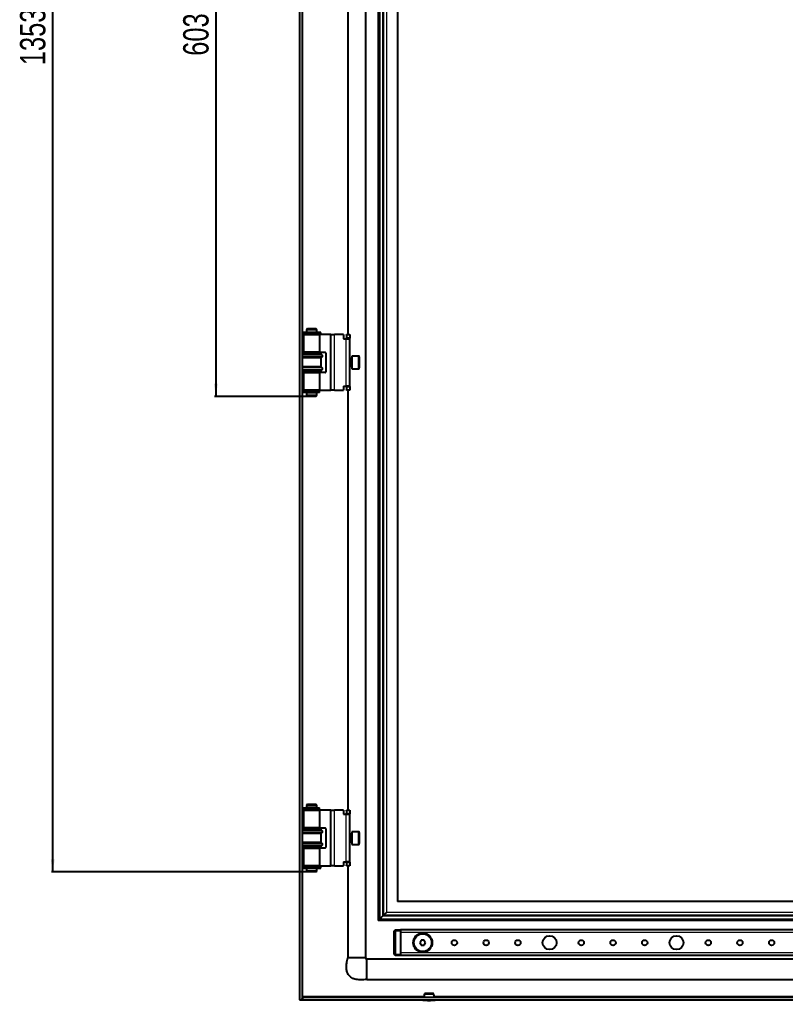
# Model space of a CAD drawing. Header units: millimetres. Extents: x -728 to 1909, y -1079 to 978.
# Drawn here: x 695 to 1298, y -810 to -37 of the extents above; entities that cross this region are included whole.
import ezdxf

# ---------------------------------------------------------------- set-up
doc = ezdxf.new("R2010")
doc.units = ezdxf.units.MM
doc.layers.add('FORMAT', color=7, linetype='Continuous')
doc.styles.add('SLDTEXTSTYLE0', font='TXT', dxfattribs={"width": 0.75})
doc.dimstyles.new('SLDDIMSTYLE0', dxfattribs={"dimtxt": 20, "dimasz": 10, "dimexe": 0, "dimexo": 0.0625, "dimgap": 5, "dimtad": 2, "dimdec": 1, "dimrnd": 1e-09, "dimzin": 12, "dimdsep": 46, "dimtxsty": 'SLDTEXTSTYLE0', "dimsah": 1, "dimcen": 0.09, "dimadec": 0, "dimazin": 3, "dimtfac": 1, "dimtofl": 0, "dimtmove": 0, "dimatfit": 3, "dimfxl": 0, "dimfrac": 2, "dimtolj": 1, "dimtzin": 12, "dimarcsym": 0})

# ---------------------------------------------------------------- blocks, each defined once
blk = doc.blocks.new('_D_6')
at = {"layer": 'FORMAT'}
for p, q in [((921.54, 644.66), (719.89, 644.66)), ((720.89, -708.84), (720.89, 644.66)), ((921.54, -708.84), (719.89, -708.84))]:
    blk.add_line(p, q, dxfattribs=at)
for points in [[(720.89, 644.66), (719.35, 634.66), (722.42, 634.66)], [(720.89, -708.84), (722.42, -698.84), (719.35, -698.84)]]:
    blk.add_solid(points, dxfattribs=at)
at = {"layer": 'FORMAT', "insert": (695.1, -72.73), "char_height": 20, "attachment_point": 1, "rotation": 90, "style": 'SLDTEXTSTYLE0'}
blk.add_mtext('1353,5', dxfattribs=at)
blk = doc.blocks.new('_D_10')
at = {"layer": 'FORMAT'}
for p, q in [((921.54, 269.66), (848.47, 269.66)), ((849.47, 269.66), (849.47, -333.84)), ((921.54, -333.84), (848.47, -333.84))]:
    blk.add_line(p, q, dxfattribs=at)
for points in [[(849.47, 269.66), (847.93, 259.66), (851.01, 259.66)], [(849.47, -333.84), (851.01, -323.84), (847.93, -323.84)]]:
    blk.add_solid(points, dxfattribs=at)
at = {"layer": 'FORMAT', "insert": (823.69, -65.34), "char_height": 20, "attachment_point": 1, "rotation": 90, "style": 'SLDTEXTSTYLE0'}
blk.add_mtext('603,5', dxfattribs=at)

msp = doc.modelspace()

# ---------------------------------------------------------------- linework, layer by layer
at = {"color": 7, "linetype": 'Continuous', "lineweight": 25}
for p, q in [((915.47, 745.41), (915.47, -809.59)), ((917.47, 745.41), (917.47, -809.59)), ((967.47, 712.41), (967.47, -776.59)), ((977.47, 682.91), (977.47, -747.09)), ((992.47, 667.91), (992.47, -732.09)), ((953.47, 220.91), (953.47, -285.09)), ((917.82, -283.39), (917.82, -284.29)), ((932.12, -283.39), (917.82, -283.39)), ((932.12, -284.29), (917.82, -284.29)), ((918.52, -285.09), (918.52, -299.09)), ((918.52, -285.09), (931.42, -285.09)), ((921.55, -280.34), (920.97, -281.34)), ((920.97, -281.34), (920.97, -283.34)), ((928.97, -281.34), (920.97, -281.34)), ((920.97, -283.34), (928.97, -283.34)), ((920.97, -284.34), (920.97, -285.09)), ((920.97, -284.34), (928.97, -284.34)), ((921.47, -283.34), (921.47, -283.39)), ((921.47, -284.29), (921.47, -284.34)), ((921.55, -280.34), (928.4, -280.34)), ((928.97, -281.34), (928.4, -280.34)), ((928.47, -283.39), (928.47, -283.34)), ((928.47, -284.34), (928.47, -284.29)), ((928.97, -283.34), (928.97, -281.34)), ((928.97, -285.09), (928.97, -284.34)), ((931.42, -299.09), (931.42, -285.09)), ((939.52, -285.09), (931.42, -285.09)), ((932.12, -284.29), (932.12, -283.39)), ((940.02, -285.09), (939.52, -285.09)), ((940.02, -285.09), (943.02, -285.09)), ((940.02, -329.09), (940.02, -285.09)), ((950.02, -285.09), (943.02, -285.09)), ((950.02, -285.09), (950.02, -288.39)), ((952.52, -285.09), (955.02, -285.09)), ((952.52, -285.59), (952.52, -285.09)), ((952.52, -285.59), (952.52, -287.59)), ((955.02, -285.09), (955.02, -285.59)), ((955.02, -285.59), (955.02, -287.59)), ((950.02, -288.39), (952.02, -288.39)), ((952.02, -288.39), (955.02, -288.39)), ((952.52, -288.09), (952.52, -287.59)), ((955.02, -288.09), (952.52, -288.09)), ((952.52, -288.09), (952.52, -288.39)), ((955.02, -287.59), (955.02, -288.09)), ((955.02, -288.39), (955.02, -288.09)), ((955.02, -325.79), (955.02, -288.39)), ((917.47, -300.09), (932.47, -300.09)), ((932.47, -300.69), (917.47, -300.69)), ((931.42, -299.09), (918.52, -299.09)), ((920.97, -299.09), (920.97, -300.09)), ((928.97, -300.09), (928.97, -299.09)), ((931.42, -299.09), (935.52, -299.09)), ((932.47, -300.69), (932.47, -300.09)), ((933.17, -301.38), (932.47, -300.69)), ((936.02, -299.59), (936.02, -314.59)), ((932.47, -303.49), (917.47, -303.49)), ((932.47, -303.49), (933.17, -302.81)), ((932.47, -310.69), (932.47, -303.49)), ((956.27, -304.09), (955.02, -304.09)), ((961.92, -302.09), (956.52, -302.09)), ((956.52, -302.09), (956.52, -311.41)), ((962.52, -302.69), (962.52, -310.89)), ((932.47, -310.69), (917.47, -310.69)), ((932.47, -313.49), (917.47, -313.49)), ((917.47, -314.09), (932.47, -314.09)), ((918.52, -315.09), (918.52, -329.09)), ((918.52, -315.09), (931.42, -315.09)), ((920.97, -314.09), (920.97, -315.09)), ((928.97, -315.09), (928.97, -314.09)), ((931.42, -329.09), (931.42, -315.09)), ((935.52, -315.09), (931.42, -315.09)), ((933.17, -311.38), (932.47, -310.69)), ((932.47, -313.49), (933.17, -312.81)), ((932.47, -314.09), (932.47, -313.49)), ((955.02, -310.09), (956.27, -310.09)), ((956.52, -311.41), (956.52, -312.09)), ((956.52, -312.09), (961.92, -312.09)), ((962.52, -310.89), (962.52, -311.49)), ((917.82, -329.89), (917.82, -330.79)), ((930.71, -329.89), (917.82, -329.89)), ((930.71, -330.79), (917.82, -330.79)), ((931.42, -329.09), (918.52, -329.09)), ((920.97, -329.09), (920.97, -329.84)), ((920.97, -329.84), (928.97, -329.84)), ((920.97, -330.84), (920.97, -332.84)), ((920.97, -330.84), (928.97, -330.84)), ((921.47, -329.84), (921.47, -329.89)), ((921.47, -330.79), (921.47, -330.84)), ((928.47, -329.89), (928.47, -329.84)), ((928.47, -330.84), (928.47, -330.79)), ((928.97, -329.84), (928.97, -329.09)), ((928.97, -332.84), (928.97, -330.84)), ((930.8, -329.89), (930.71, -329.89)), ((930.8, -330.79), (930.71, -330.79)), ((930.8, -330.79), (930.8, -329.89)), ((931.01, -329.89), (930.8, -329.89)), ((931.01, -330.79), (930.8, -330.79)), ((931.01, -330.79), (931.01, -329.89)), ((931.42, -329.09), (939.52, -329.09)), ((939.52, -329.09), (940.02, -329.09)), ((943.02, -329.09), (940.02, -329.09)), ((943.02, -329.09), (950.02, -329.09)), ((950.02, -325.79), (952.02, -325.79)), ((950.02, -325.79), (950.02, -329.09)), ((955.02, -325.79), (952.02, -325.79)), ((952.52, -325.79), (952.52, -326.09)), ((952.52, -326.09), (955.02, -326.09)), ((952.52, -326.59), (952.52, -326.09)), ((952.52, -326.59), (952.52, -328.59)), ((952.52, -329.09), (952.52, -328.59)), ((955.02, -329.09), (952.52, -329.09)), ((953.47, -329.09), (953.47, -660.09)), ((955.02, -326.09), (955.02, -325.79)), ((955.02, -326.09), (955.02, -326.59)), ((955.02, -326.59), (955.02, -328.59)), ((955.02, -328.59), (955.02, -329.09)), ((920.97, -332.84), (921.55, -333.84)), ((920.97, -332.84), (925.73, -332.84)), ((925.62, -333.84), (921.55, -333.84)), ((928.4, -333.84), (925.62, -333.84)), ((925.73, -332.84), (928.97, -332.84)), ((928.4, -333.84), (928.97, -332.84)), ((921.55, -655.34), (920.97, -656.34)), ((920.97, -656.34), (920.97, -658.34)), ((928.97, -656.34), (920.97, -656.34)), ((921.55, -655.34), (928.4, -655.34)), ((928.97, -656.34), (928.4, -655.34)), ((928.97, -658.34), (928.97, -656.34)), ((917.82, -658.39), (917.82, -659.29)), ((917.82, -658.39), (930.71, -658.39)), ((917.82, -659.29), (930.71, -659.29)), ((918.52, -660.09), (918.52, -674.09)), ((918.52, -660.09), (931.42, -660.09)), ((925.73, -658.34), (920.97, -658.34)), ((920.97, -659.34), (920.97, -660.09)), ((925.73, -659.34), (920.97, -659.34)), ((921.47, -658.34), (921.47, -658.39)), ((921.47, -659.29), (921.47, -659.34)), ((928.97, -658.34), (925.73, -658.34)), ((928.97, -659.34), (925.73, -659.34)), ((928.47, -658.39), (928.47, -658.34)), ((928.47, -659.34), (928.47, -659.29)), ((928.97, -660.09), (928.97, -659.34)), ((930.71, -658.39), (930.8, -658.39)), ((930.71, -659.29), (930.8, -659.29)), ((930.8, -659.29), (930.8, -658.39)), ((930.8, -658.39), (931.01, -658.39)), ((930.8, -659.29), (931.01, -659.29)), ((931.01, -659.29), (931.01, -658.39)), ((931.42, -674.09), (931.42, -660.09)), ((939.52, -660.09), (931.42, -660.09)), ((940.02, -660.09), (939.52, -660.09)), ((940.02, -660.09), (943.02, -660.09)), ((940.02, -704.09), (940.02, -660.09)), ((950.02, -660.09), (943.02, -660.09)), ((950.02, -660.09), (950.02, -663.39)), ((950.02, -663.39), (952.02, -663.39)), ((952.02, -663.39), (955.02, -663.39)), ((952.52, -660.09), (955.02, -660.09)), ((952.52, -660.59), (952.52, -660.09)), ((952.52, -660.59), (952.52, -662.59)), ((952.52, -663.09), (952.52, -662.59)), ((955.02, -663.09), (952.52, -663.09)), ((952.52, -663.09), (952.52, -663.39)), ((955.02, -660.09), (955.02, -660.59)), ((955.02, -660.59), (955.02, -662.59)), ((955.02, -662.59), (955.02, -663.09)), ((955.02, -663.39), (955.02, -663.09)), ((955.02, -700.79), (955.02, -663.39)), ((917.47, -675.09), (932.47, -675.09)), ((932.47, -675.69), (917.47, -675.69)), ((932.47, -678.49), (917.47, -678.49)), ((931.42, -674.09), (918.52, -674.09)), ((920.97, -674.09), (920.97, -675.09)), ((928.97, -675.09), (928.97, -674.09)), ((931.42, -674.09), (935.52, -674.09)), ((932.47, -675.69), (932.47, -675.09)), ((933.17, -676.38), (932.47, -675.69)), ((932.47, -678.49), (933.17, -677.81)), ((932.47, -685.69), (932.47, -678.49)), ((936.02, -674.59), (936.02, -689.59)), ((956.27, -679.09), (955.02, -679.09)), ((961.92, -677.09), (956.52, -677.09)), ((956.52, -677.09), (956.52, -687.09)), ((962.52, -677.69), (962.52, -686.49)), ((932.47, -685.69), (917.47, -685.69)), ((933.17, -686.38), (932.47, -685.69)), ((932.47, -688.49), (933.17, -687.81)), ((955.02, -685.09), (956.27, -685.09)), ((956.52, -687.09), (961.92, -687.09)), ((932.47, -688.49), (917.47, -688.49)), ((917.47, -689.09), (932.47, -689.09)), ((918.52, -690.09), (918.52, -704.09)), ((918.52, -690.09), (931.42, -690.09)), ((920.97, -689.09), (920.97, -690.09)), ((928.97, -690.09), (928.97, -689.09)), ((931.42, -704.09), (931.42, -690.09)), ((935.52, -690.09), (931.42, -690.09)), ((932.47, -689.09), (932.47, -688.49)), ((950.02, -700.79), (952.02, -700.79)), ((950.02, -700.79), (950.02, -704.09)), ((955.02, -700.79), (952.02, -700.79)), ((952.52, -700.79), (952.52, -701.09)), ((952.52, -701.09), (955.02, -701.09)), ((952.52, -701.59), (952.52, -701.09)), ((952.52, -701.59), (952.52, -703.59)), ((952.52, -704.09), (952.52, -703.59)), ((955.02, -701.09), (955.02, -700.79)), ((955.02, -701.09), (955.02, -701.59)), ((955.02, -701.59), (955.02, -703.59)), ((955.02, -703.59), (955.02, -704.09)), ((917.82, -704.89), (917.82, -705.79)), ((917.82, -704.89), (932.12, -704.89)), ((917.82, -705.79), (932.12, -705.79)), ((931.42, -704.09), (918.52, -704.09)), ((920.97, -704.09), (920.97, -704.84)), ((925.73, -704.84), (920.97, -704.84)), ((920.97, -705.84), (920.97, -707.84)), ((925.73, -705.84), (920.97, -705.84)), ((920.97, -707.84), (921.55, -708.84)), ((920.97, -707.84), (925.73, -707.84)), ((921.47, -704.84), (921.47, -704.89)), ((921.47, -705.79), (921.47, -705.84)), ((925.62, -708.84), (921.55, -708.84)), ((928.4, -708.84), (925.62, -708.84)), ((928.97, -704.84), (925.73, -704.84)), ((928.97, -705.84), (925.73, -705.84)), ((925.73, -707.84), (928.97, -707.84)), ((928.4, -708.84), (928.97, -707.84)), ((928.47, -704.89), (928.47, -704.84)), ((928.47, -705.84), (928.47, -705.79)), ((928.97, -704.84), (928.97, -704.09)), ((928.97, -707.84), (928.97, -705.84)), ((931.42, -704.09), (939.52, -704.09)), ((932.12, -705.79), (932.12, -704.89)), ((939.52, -704.09), (940.02, -704.09)), ((943.02, -704.09), (940.02, -704.09)), ((943.02, -704.09), (950.02, -704.09)), ((955.02, -704.09), (952.52, -704.09)), ((953.47, -704.09), (953.47, -776.59)), ((1632.47, -732.09), (992.47, -732.09)), ((983.88, -740.68), (981.57, -742.99)), ((978.47, -746.09), (977.47, -747.09)), ((1581.22, -747.09), (977.47, -747.09)), ((980.88, -743.68), (978.57, -745.99)), ((981.57, -742.99), (980.88, -743.68)), ((989.97, -773.59), (989.97, -755.59)), ((990.97, -754.59), (994.97, -754.59)), ((1574.97, -754.59), (994.97, -754.59)), ((994.97, -754.59), (994.97, -755.59)), ((994.97, -755.59), (994.97, -773.59)), ((994.97, -756.59), (994.97, -772.59)), ((1011.32, -762.59), (1010.16, -764.59)), ((1010.16, -764.59), (1011.32, -766.59)), ((1013.63, -762.59), (1011.32, -762.59)), ((1014.78, -764.59), (1013.63, -762.59)), ((1013.63, -766.59), (1014.78, -764.59)), ((1011.32, -766.59), (1013.63, -766.59)), ((1574.97, -777.59), (968.47, -777.59)), ((994.97, -774.59), (990.97, -774.59)), ((994.97, -773.59), (994.97, -774.59)), ((1574.97, -774.59), (994.97, -774.59)), ((968.47, -793.59), (1656.47, -793.59)), ((915.47, -809.59), (917.47, -809.59)), ((917.77, -807.59), (917.77, -809.59)), ((917.77, -807.59), (1707.17, -807.59)), ((917.77, -809.59), (1707.17, -809.59)), ((917.88, -807.59), (918.07, -806.99)), ((1013.88, -804.98), (1021.06, -804.98)), ((1020.58, -804.59), (1014.37, -804.59))]:
    msp.add_line(p, q, dxfattribs=at)
at = {"color": 8, "linetype": 'Continuous', "lineweight": 18}
for p, q in [((978.47, 681.91), (978.47, -746.09)), ((978.57, 681.81), (978.57, -745.99)), ((980.88, 679.5), (980.88, -743.68)), ((981.57, 678.81), (981.57, -742.99)), ((983.88, 676.5), (983.88, -740.68)), ((918.07, -283.39), (918.07, 219.21)), ((918.07, -300.09), (918.07, -284.29)), ((939.52, -285.09), (939.52, -329.09)), ((943.02, -329.09), (943.02, -285.09)), ((955.02, -285.59), (952.52, -285.59)), ((952.02, -325.79), (952.02, -288.39)), ((952.52, -287.59), (955.02, -287.59)), ((933.17, -301.38), (917.47, -301.38)), ((933.17, -302.81), (917.47, -302.81)), ((956.27, -310.09), (956.27, -304.09)), ((961.92, -311.41), (961.92, -302.09)), ((933.17, -311.38), (917.47, -311.38)), ((933.17, -312.81), (917.47, -312.81)), ((918.07, -329.89), (918.07, -314.09)), ((961.92, -312.09), (961.92, -311.41)), ((918.07, -658.39), (918.07, -330.79)), ((930.71, -330.79), (930.71, -329.89)), ((955.02, -326.59), (952.52, -326.59)), ((952.52, -328.59), (955.02, -328.59)), ((918.07, -675.09), (918.07, -659.29)), ((930.71, -658.39), (930.71, -659.29)), ((939.52, -660.09), (939.52, -704.09)), ((943.02, -704.09), (943.02, -660.09)), ((952.02, -700.79), (952.02, -663.39)), ((955.02, -660.59), (952.52, -660.59)), ((952.52, -662.59), (955.02, -662.59)), ((933.17, -676.38), (917.47, -676.38)), ((933.17, -677.81), (917.47, -677.81)), ((956.27, -679.5), (956.27, -679.09)), ((956.27, -685.09), (956.27, -679.5)), ((961.92, -687.09), (961.92, -677.09)), ((933.17, -686.38), (917.47, -686.38)), ((933.17, -687.81), (917.47, -687.81)), ((918.07, -704.89), (918.07, -689.09)), ((955.02, -701.59), (952.52, -701.59)), ((952.52, -703.59), (955.02, -703.59)), ((918.07, -806.99), (918.07, -705.79)), ((1641.07, -740.68), (983.88, -740.68)), ((1581.22, -746.09), (978.47, -746.09)), ((1581.22, -745.99), (978.57, -745.99)), ((1581.22, -743.68), (980.88, -743.68)), ((1581.22, -742.99), (981.57, -742.99)), ((989.97, -755.59), (990.97, -755.59)), ((990.97, -755.59), (990.97, -754.59)), ((990.97, -755.59), (990.97, -773.59)), ((994.97, -755.59), (990.97, -755.59)), ((1574.97, -756.59), (994.97, -756.59)), ((1574.97, -772.59), (994.97, -772.59)), ((989.97, -773.59), (990.97, -773.59)), ((990.97, -773.59), (994.97, -773.59)), ((990.97, -774.59), (990.97, -773.59)), ((1013.43, -806.99), (918.07, -806.99)), ((1012.61, -809.72), (1022.34, -809.72)), ((1012.73, -809.84), (1022.22, -809.84)), ((1603.43, -806.99), (1021.52, -806.99))]:
    msp.add_line(p, q, dxfattribs=at)
at = {"color": 7, "linetype": 'Continuous', "lineweight": 25}
for centre, radius in [((1012.47, -764.59), 7.5), ((1012.47, -764.59), 7), ((1037.47, -764.59), 2.1), ((1062.47, -764.59), 2.1), ((1087.47, -764.59), 2.1), ((1112.47, -764.59), 5.5), ((1137.47, -764.59), 2.1), ((1162.47, -764.59), 2.1), ((1187.47, -764.59), 2.1), ((1212.47, -764.59), 5.5), ((1237.47, -764.59), 2.1), ((1262.47, -764.59), 2.1), ((1287.47, -764.59), 2.1)]:
    msp.add_circle(centre, radius, dxfattribs=at)
for centre, radius, start, end in [((932.47, -302.09), 1, 314.427, 45.573), ((935.52, -299.59), 0.5, 0, 90), ((956.27, -303.84), 0.25, 270, 360), ((961.92, -302.69), 0.6, 360, 90), ((932.47, -312.09), 1, 314.427, 45.573), ((935.52, -314.59), 0.5, 270, 0), ((956.27, -310.34), 0.25, 0, 90), ((961.92, -311.49), 0.6, 270, 0), ((932.47, -677.09), 1, 314.427, 45.573), ((935.52, -674.59), 0.5, 0, 90), ((956.27, -678.84), 0.25, 270, 0), ((961.92, -677.69), 0.6, 360, 90), ((932.47, -687.09), 1, 314.427, 45.573), ((956.27, -685.34), 0.25, 0, 90), ((961.92, -686.49), 0.6, 270, 0), ((935.52, -689.59), 0.5, 270, 0), ((990.97, -755.59), 1, 90, 180), ((990.97, -773.59), 1, 180, 270), ((1038.38, -809.65), 25.77, 179.86102, 180.13898), ((1012.74, -809.72), 0.126, 180, 263.97442), ((1017.48, -764.84), 45.25, 263.97442, 269.9984), ((1019.6, -807.33), 6.18, 157.63457, 182.46578), ((1014.37, -805.09), 0.5, 90, 166.61654), ((1017.47, -764.84), 45.25, 270.0016, 276.02558), ((1020.58, -805.09), 0.5, 13.38346, 90), ((1015.35, -807.33), 6.18, 357.53422, 22.36543), ((1022.21, -809.72), 0.126, 276.02558, 0), ((996.57, -809.65), 25.77, 359.86102, 0.13898)]:
    msp.add_arc(centre, radius, start, end, dxfattribs=at)
for points, knots in [([(968.47, -793.59), (966.75, -793.76), (963.61, -794.06), (959.28, -793.55), (955.85, -792.12), (953.63, -789.81), (952.55, -787.04), (952.23, -783.99), (952.52, -780.43), (953.14, -777.94), (953.47, -776.59)], [0, 0, 0, 0, 0.176713, 0.320911, 0.440308, 0.54837, 0.6374, 0.738878, 0.858543, 1, 1, 1, 1]), ([(967.36, -776.59), (967.33, -776.59), (967.25, -776.59), (966.79, -776.59), (966.5, -776.59)], [0, 0, 0, 0, 0.350861, 1, 1, 1, 1]), ([(968.47, -777.75), (968.37, -777.74), (968.24, -777.72), (968.08, -777.65), (968, -777.6), (967.94, -777.53), (967.9, -777.46), (967.87, -777.39), (967.8, -777.21), (967.63, -777.13), (967.49, -776.9), (967.45, -776.7), (967.44, -776.59)], [0, 0, 0, 0, 0.146823, 0.202041, 0.247643, 0.28691, 0.323569, 0.360785, 0.40083, 0.628513, 0.79432, 1, 1, 1, 1]), ([(967.47, -776.59), (967.62, -776.82), (967.89, -777.22), (968.3, -777.48), (968.47, -777.59)], [0, 0, 0, 0, 0.5615605, 1, 1, 1, 1]), ([(968.47, -793.59), (968.47, -793.47), (968.47, -793.23), (968.47, -791.38), (968.47, -788.74), (968.47, -785.59), (968.47, -782.44), (968.47, -779.83), (968.47, -778.2), (968.47, -777.98), (968.47, -777.91)], [0, 0, 0, 0, 0.133856, 0.267712, 0.401568, 0.535424, 0.66928, 0.803137, 0.936993, 1, 1, 1, 1]), ([(917.47, -809.59), (917.5, -809.16), (917.53, -808.6), (917.73, -808.04), (917.77, -807.91)], [0, 0, 0, 0, 0.773459, 1, 1, 1, 1]), ([(918.07, -806.99), (918.02, -807.15), (917.97, -807.3), (917.87, -807.53), (917.82, -807.59), (917.77, -807.59)], [0, 0, 0, 0, 0.5, 0.5, 1, 1, 1, 1])]:
    msp.add_open_spline(points, degree=3, knots=knots, dxfattribs=at)
for points in [[(954.45, -776.59), (954.17, -776.59), (953.6, -776.59), (953.52, -776.59), (953.47, -776.59)], [(956.9, -776.59), (956.42, -776.59), (955.45, -776.59), (954.78, -776.59), (954.45, -776.59)], [(960.47, -776.59), (959.85, -776.59), (958.59, -776.59), (957.47, -776.59), (956.9, -776.59)], [(964.04, -776.59), (963.48, -776.59), (962.36, -776.59), (961.1, -776.59), (960.47, -776.59)], [(966.5, -776.59), (966.16, -776.59), (965.5, -776.59), (964.53, -776.59), (964.04, -776.59)]]:
    msp.add_open_spline(points, degree=3, dxfattribs=at)

# ---------------------------------------------------------------- dimensions: what is measured, and where the dimension line sits
at = {"layer": 'FORMAT'}
for base, p1, p2, picture, middle in [((720.89, 644.66), (921.55, -708.84), (921.55, 644.66), '_D_6', (720.89, -32.09)), ((849.47, -333.84), (921.55, 269.66), (921.55, -333.84), '_D_10', (849.47, -32.09))]:
    dim = msp.add_linear_dim(base=base, p1=p1, p2=p2, angle=90, dimstyle='SLDDIMSTYLE0', dxfattribs=at)
    dim.commit()
    dim.dimension.update_dxf_attribs({"geometry": picture, "text_midpoint": middle, "dimtype": 160})

doc.saveas('drawing.dxf')
